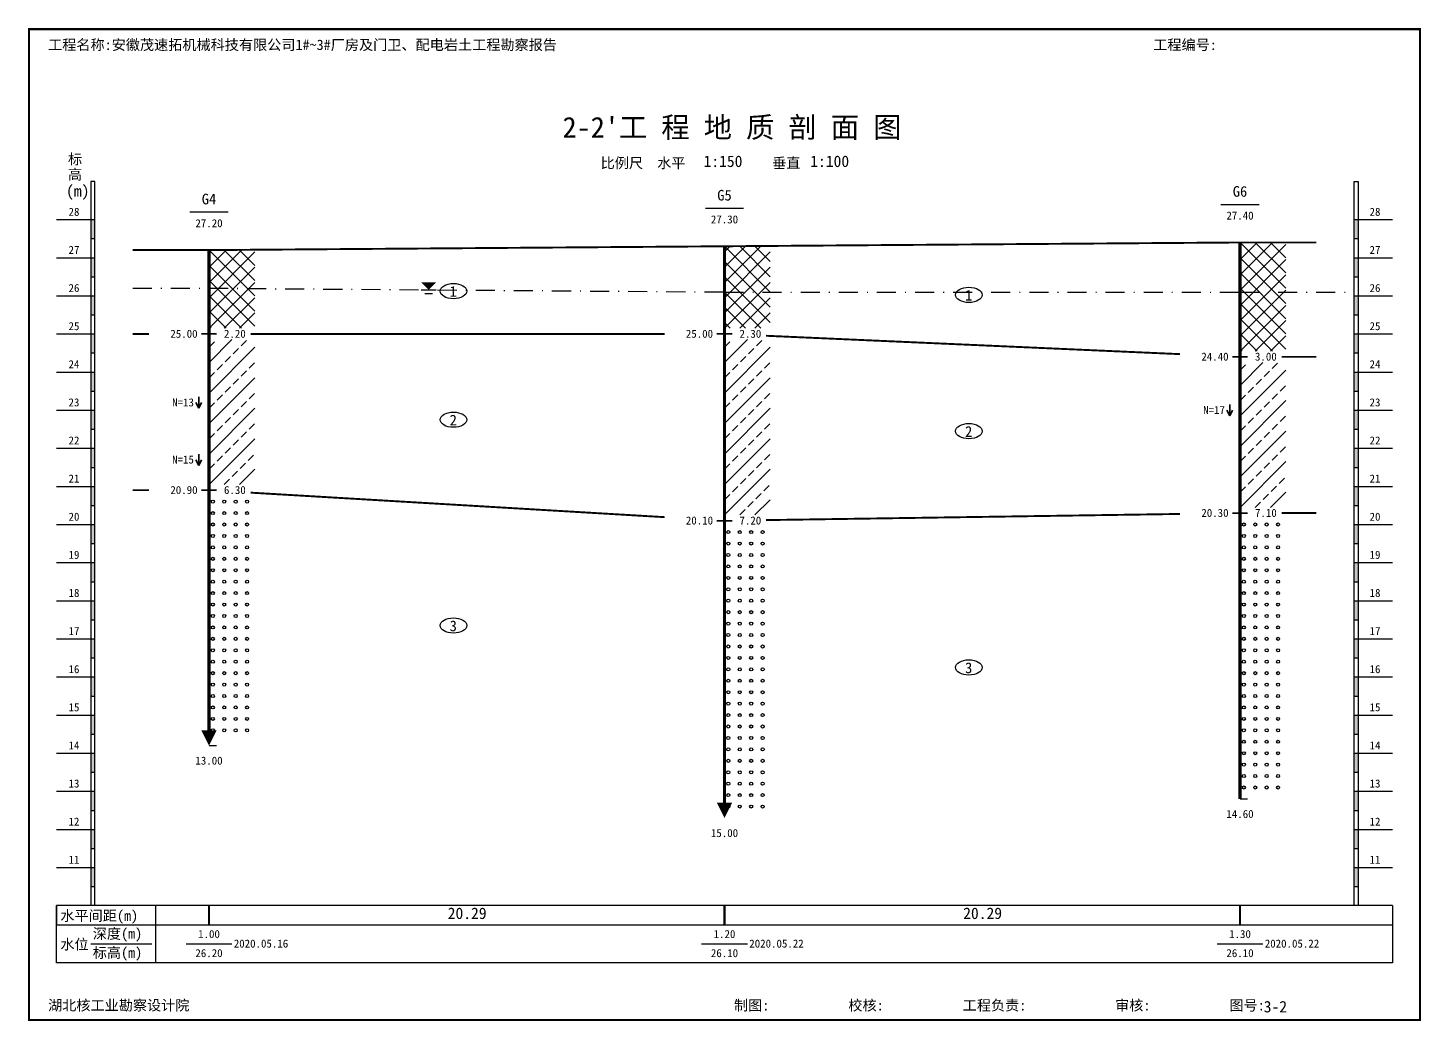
# Model space of a CAD drawing. Extents: x 2025205 to 2402328, y -557483 to 329036.
# Drawn here: x 2333883 to 2337539, y 274556 to 277162 of the extents above; entities that cross this region are included whole.
import ezdxf
from ezdxf.enums import TextEntityAlignment as Align

# ---------------------------------------------------------------- set-up
doc = ezdxf.new("R2010")
doc.units = 0
doc.header["$LTSCALE"] = 1500
doc.header["$MEASUREMENT"] = 0
for name, color, linetype in [('1', 7, 'Continuous'), ('10', 7, 'Continuous'), ('3', 4, 'Continuous')]:
    doc.layers.add(name, color=color, linetype=linetype)
doc.layers.add('2', color=7, linetype='Continuous', lineweight=35, true_color=0x555555)
doc.styles.add('黑体', font='simhei.ttf', dxfattribs={"width": 0.6})

msp = doc.modelspace()

# ---------------------------------------------------------------- linework, layer by layer
for p, q in [((2334358.4, 276494.1), (2334443.4, 276579.1)), ((2334358.4, 276534.1), (2334403.4, 276579.1)), ((2334358.4, 276574.1), (2334363.4, 276579.1)), ((2334358.4, 276579.1), (2334478.4, 276459.1)), ((2334398.4, 276579.1), (2334478.4, 276499.1)), ((2334438.4, 276579.1), (2334478.4, 276539.1)), ((2335711.1, 276494.1), (2335806.1, 276589.1)), ((2335711.1, 276534.1), (2335766.1, 276589.1)), ((2335711.1, 276574.1), (2335726.1, 276589.1)), ((2335711.1, 276589.1), (2335831.1, 276469.1)), ((2335751.1, 276589.1), (2335831.1, 276509.1)), ((2335791.1, 276589.1), (2335831.1, 276549.1)), ((2337063.8, 276514.1), (2337148.8, 276599.1)), ((2337063.8, 276554.1), (2337108.8, 276599.1)), ((2337063.8, 276594.1), (2337068.8, 276599.1)), ((2337063.8, 276599.1), (2337183.8, 276479.1)), ((2337063.8, 276474.1), (2337183.8, 276594.1)), ((2337103.8, 276599.1), (2337183.8, 276519.1)), ((2337143.8, 276599.1), (2337183.8, 276559.1)), ((2334358.4, 276454.1), (2334478.4, 276574.1)), ((2335711.1, 276454.1), (2335831.1, 276574.1)), ((2335711.1, 276549.1), (2335831.1, 276429.1)), ((2337063.8, 276559.1), (2337183.8, 276439.1)), ((2337063.8, 276434.1), (2337183.8, 276554.1)), ((2334358.4, 276539.1), (2334478.4, 276419.1)), ((2334358.4, 276414.1), (2334478.4, 276534.1)), ((2335711.1, 276414.1), (2335831.1, 276534.1)), ((2335711.1, 276509.1), (2335831.1, 276389.1)), ((2337063.8, 276519.1), (2337183.8, 276399.1)), ((2337063.8, 276394.1), (2337183.8, 276514.1)), ((2334358.4, 276499.1), (2334478.4, 276379.1)), ((2334358.4, 276374.1), (2334478.4, 276494.1)), ((2335711.1, 276374.1), (2335831.1, 276494.1)), ((2335711.1, 276469.1), (2335806.1, 276374.1)), ((2337063.8, 276479.1), (2337183.8, 276359.1)), ((2337063.8, 276354.1), (2337183.8, 276474.1)), ((2334358.4, 276459.1), (2334443.4, 276374.1)), ((2334398.4, 276374.1), (2334478.4, 276454.1)), ((2335751.1, 276374.1), (2335831.1, 276454.1)), ((2337063.8, 276439.1), (2337183.8, 276319.1)), ((2337063.8, 276314.1), (2337183.8, 276434.1)), ((2334358.4, 276419.1), (2334403.4, 276374.1)), ((2334438.4, 276374.1), (2334478.4, 276414.1)), ((2335711.1, 276429.1), (2335766.1, 276374.1)), ((2335791.1, 276374.1), (2335831.1, 276414.1)), ((2337063.8, 276399.1), (2337148.8, 276314.1)), ((2337103.8, 276314.1), (2337183.8, 276394.1)), ((2334358.4, 276379.1), (2334363.4, 276374.1)), ((2335711.1, 276389.1), (2335726.1, 276374.1)), ((2337063.8, 276359.1), (2337108.8, 276314.1)), ((2334358.4, 276284.1), (2334418.4, 276344.1)), ((2334358.4, 276324.1), (2334372.4, 276338.1)), ((2334358.4, 276204.1), (2334478.4, 276324.1)), ((2334421.4, 276307.1), (2334435.4, 276321.1)), ((2334442.4, 276328.1), (2334456.4, 276342.1)), ((2335711.1, 276284.1), (2335771.1, 276344.1)), ((2335711.1, 276324.1), (2335725.1, 276338.1)), ((2335711.1, 276204.1), (2335831.1, 276324.1)), ((2335774.1, 276307.1), (2335788.1, 276321.1)), ((2335795.1, 276328.1), (2335809.1, 276342.1)), ((2337143.8, 276314.1), (2337183.8, 276354.1)), ((2334400.4, 276286.1), (2334414.4, 276300.1)), ((2335753.1, 276286.1), (2335767.1, 276300.1)), ((2337063.8, 276319.1), (2337068.8, 276314.1)), ((2337063.8, 276224.1), (2337123.8, 276284.1)), ((2334358.4, 276244.1), (2334372.4, 276258.1)), ((2334379.4, 276265.1), (2334393.4, 276279.1)), ((2334442.4, 276248.1), (2334456.4, 276262.1)), ((2334463.4, 276269.1), (2334477.4, 276283.1)), ((2335711.1, 276244.1), (2335725.1, 276258.1)), ((2335732.1, 276265.1), (2335746.1, 276279.1)), ((2335795.1, 276248.1), (2335809.1, 276262.1)), ((2335816.1, 276269.1), (2335830.1, 276283.1)), ((2337063.8, 276264.1), (2337077.8, 276278.1)), ((2337063.8, 276144.1), (2337183.8, 276264.1)), ((2337126.8, 276247.1), (2337140.8, 276261.1)), ((2337147.8, 276268.1), (2337161.8, 276282.1)), ((2334358.4, 276124.1), (2334478.4, 276244.1)), ((2334400.4, 276206.1), (2334414.4, 276220.1)), ((2334421.4, 276227.1), (2334435.4, 276241.1)), ((2335711.1, 276124.1), (2335831.1, 276244.1)), ((2335753.1, 276206.1), (2335767.1, 276220.1)), ((2335774.1, 276227.1), (2335788.1, 276241.1)), ((2337084.8, 276205.1), (2337098.8, 276219.1)), ((2337105.8, 276226.1), (2337119.8, 276240.1)), ((2337168.8, 276209.1), (2337182.8, 276223.1)), ((2334358.4, 276164.1), (2334372.4, 276178.1)), ((2334379.4, 276185.1), (2334393.4, 276199.1)), ((2334442.4, 276168.1), (2334456.4, 276182.1)), ((2334463.4, 276189.1), (2334477.4, 276203.1)), ((2335711.1, 276164.1), (2335725.1, 276178.1)), ((2335732.1, 276185.1), (2335746.1, 276199.1)), ((2335795.1, 276168.1), (2335809.1, 276182.1)), ((2335816.1, 276189.1), (2335830.1, 276203.1)), ((2337063.8, 276184.1), (2337077.8, 276198.1)), ((2337063.8, 276064.1), (2337183.8, 276184.1)), ((2337126.8, 276167.1), (2337140.8, 276181.1)), ((2337147.8, 276188.1), (2337161.8, 276202.1)), ((2334358.4, 276044.1), (2334478.4, 276164.1)), ((2334400.4, 276126.1), (2334414.4, 276140.1)), ((2334421.4, 276147.1), (2334435.4, 276161.1)), ((2335711.1, 276044.1), (2335831.1, 276164.1)), ((2335753.1, 276126.1), (2335767.1, 276140.1)), ((2335774.1, 276147.1), (2335788.1, 276161.1)), ((2337084.8, 276125.1), (2337098.8, 276139.1)), ((2337105.8, 276146.1), (2337119.8, 276160.1)), ((2337168.8, 276129.1), (2337182.8, 276143.1)), ((2334379.4, 276105.1), (2334393.4, 276119.1)), ((2334442.4, 276088.1), (2334456.4, 276102.1)), ((2334463.4, 276109.1), (2334477.4, 276123.1)), ((2335732.1, 276105.1), (2335746.1, 276119.1)), ((2335795.1, 276088.1), (2335809.1, 276102.1)), ((2335816.1, 276109.1), (2335830.1, 276123.1)), ((2337063.8, 276104.1), (2337077.8, 276118.1)), ((2337063.8, 275984.1), (2337183.8, 276104.1)), ((2337126.8, 276087.1), (2337140.8, 276101.1)), ((2337147.8, 276108.1), (2337161.8, 276122.1)), ((2334358.4, 276084.1), (2334372.4, 276098.1)), ((2334358.4, 275964.1), (2334478.4, 276084.1)), ((2334421.4, 276067.1), (2334435.4, 276081.1)), ((2335711.1, 276084.1), (2335725.1, 276098.1)), ((2335711.1, 275964.1), (2335831.1, 276084.1)), ((2335774.1, 276067.1), (2335788.1, 276081.1)), ((2337105.8, 276066.1), (2337119.8, 276080.1)), ((2334379.4, 276025.1), (2334393.4, 276039.1)), ((2334400.4, 276046.1), (2334414.4, 276060.1)), ((2334461.4, 276027.1), (2334475.4, 276041.1)), ((2335732.1, 276025.1), (2335746.1, 276039.1)), ((2335753.1, 276046.1), (2335767.1, 276060.1)), ((2335816.1, 276029.1), (2335830.1, 276043.1)), ((2337063.8, 276024.1), (2337077.8, 276038.1)), ((2337084.8, 276045.1), (2337098.8, 276059.1)), ((2337147.8, 276028.1), (2337161.8, 276042.1)), ((2337168.8, 276049.1), (2337182.8, 276063.1)), ((2334358.4, 276004.1), (2334372.4, 276018.1)), ((2334419.4, 275985.1), (2334433.4, 275999.1)), ((2334438.4, 275964.1), (2334478.4, 276004.1)), ((2334440.4, 276006.1), (2334454.4, 276020.1)), ((2335711.1, 276004.1), (2335725.1, 276018.1)), ((2335711.1, 275884.1), (2335831.1, 276004.1)), ((2335774.1, 275987.1), (2335788.1, 276001.1)), ((2335795.1, 276008.1), (2335809.1, 276022.1)), ((2337063.8, 275904.1), (2337183.8, 276024.1)), ((2337105.8, 275986.1), (2337119.8, 276000.1)), ((2337126.8, 276007.1), (2337140.8, 276021.1)), ((2334398.4, 275964.1), (2334412.4, 275978.1)), ((2335732.1, 275945.1), (2335746.1, 275959.1)), ((2335753.1, 275966.1), (2335767.1, 275980.1)), ((2335814.1, 275947.1), (2335828.1, 275961.1)), ((2337063.8, 275944.1), (2337077.8, 275958.1)), ((2337084.8, 275965.1), (2337098.8, 275979.1)), ((2337145.8, 275946.1), (2337159.8, 275960.1)), ((2337166.8, 275967.1), (2337180.8, 275981.1)), ((2335711.1, 275924.1), (2335725.1, 275938.1)), ((2335772.1, 275905.1), (2335786.1, 275919.1)), ((2335791.1, 275884.1), (2335831.1, 275924.1)), ((2335793.1, 275926.1), (2335807.1, 275940.1)), ((2337124.8, 275925.1), (2337138.8, 275939.1)), ((2337143.8, 275904.1), (2337183.8, 275944.1)), ((2335751.1, 275884.1), (2335765.1, 275898.1)), ((2337103.8, 275904.1), (2337117.8, 275918.1))]:
    msp.add_line(p, q)
for centre in [(2334368.4, 275919.1), (2334398.4, 275919.1), (2334428.4, 275919.1), (2334458.4, 275919.1), (2334368.4, 275889.1), (2334398.4, 275889.1), (2334428.4, 275889.1), (2334458.4, 275889.1), (2334368.4, 275859.1), (2334398.4, 275859.1), (2334428.4, 275859.1), (2334458.4, 275859.1), (2337073.8, 275859.1), (2337103.8, 275859.1), (2337133.8, 275859.1), (2337163.8, 275859.1), (2334368.4, 275829.1), (2334398.4, 275829.1), (2334428.4, 275829.1), (2334458.4, 275829.1), (2335721.1, 275839.1), (2335721.1, 275809.1), (2335751.1, 275839.1), (2335751.1, 275809.1), (2335781.1, 275839.1), (2335781.1, 275809.1), (2335811.1, 275839.1), (2335811.1, 275809.1), (2337073.8, 275829.1), (2337103.8, 275829.1), (2337133.8, 275829.1), (2337163.8, 275829.1), (2334368.4, 275799.1), (2334368.4, 275769.1), (2334398.4, 275799.1), (2334398.4, 275769.1), (2334428.4, 275799.1), (2334428.4, 275769.1), (2334458.4, 275799.1), (2334458.4, 275769.1), (2335721.1, 275779.1), (2335751.1, 275779.1), (2335781.1, 275779.1), (2335811.1, 275779.1), (2337073.8, 275799.1), (2337073.8, 275769.1), (2337103.8, 275799.1), (2337103.8, 275769.1), (2337133.8, 275799.1), (2337133.8, 275769.1), (2337163.8, 275799.1), (2337163.8, 275769.1), (2334368.4, 275739.1), (2334398.4, 275739.1), (2334428.4, 275739.1), (2334458.4, 275739.1), (2335721.1, 275749.1), (2335751.1, 275749.1), (2335781.1, 275749.1), (2335811.1, 275749.1), (2337073.8, 275739.1), (2337103.8, 275739.1), (2337133.8, 275739.1), (2337163.8, 275739.1), (2334368.4, 275709.1), (2334398.4, 275709.1), (2334428.4, 275709.1), (2334458.4, 275709.1), (2335721.1, 275719.1), (2335751.1, 275719.1), (2335781.1, 275719.1), (2335811.1, 275719.1), (2337073.8, 275709.1), (2337103.8, 275709.1), (2337133.8, 275709.1), (2337163.8, 275709.1), (2334368.4, 275679.1), (2334398.4, 275679.1), (2334428.4, 275679.1), (2334458.4, 275679.1), (2335721.1, 275689.1), (2335721.1, 275659.1), (2335751.1, 275689.1), (2335751.1, 275659.1), (2335781.1, 275689.1), (2335781.1, 275659.1), (2335811.1, 275689.1), (2335811.1, 275659.1), (2337073.8, 275679.1), (2337103.8, 275679.1), (2337133.8, 275679.1), (2337163.8, 275679.1), (2334368.4, 275649.1), (2334398.4, 275649.1), (2334428.4, 275649.1), (2334458.4, 275649.1), (2335721.1, 275629.1), (2335751.1, 275629.1), (2335781.1, 275629.1), (2335811.1, 275629.1), (2337073.8, 275649.1), (2337103.8, 275649.1), (2337133.8, 275649.1), (2337163.8, 275649.1), (2334368.4, 275619.1), (2334368.4, 275589.1), (2334398.4, 275619.1), (2334398.4, 275589.1), (2334428.4, 275619.1), (2334428.4, 275589.1), (2334458.4, 275619.1), (2334458.4, 275589.1), (2335721.1, 275599.1), (2335751.1, 275599.1), (2335781.1, 275599.1), (2335811.1, 275599.1), (2337073.8, 275619.1), (2337073.8, 275589.1), (2337103.8, 275619.1), (2337103.8, 275589.1), (2337133.8, 275619.1), (2337133.8, 275589.1), (2337163.8, 275619.1), (2337163.8, 275589.1), (2334368.4, 275559.1), (2334398.4, 275559.1), (2334428.4, 275559.1), (2334458.4, 275559.1), (2335721.1, 275569.1), (2335751.1, 275569.1), (2335781.1, 275569.1), (2335811.1, 275569.1), (2337073.8, 275559.1), (2337103.8, 275559.1), (2337133.8, 275559.1), (2337163.8, 275559.1), (2334368.4, 275529.1), (2334398.4, 275529.1), (2334428.4, 275529.1), (2334458.4, 275529.1), (2335721.1, 275539.1), (2335751.1, 275539.1), (2335781.1, 275539.1), (2335811.1, 275539.1), (2337073.8, 275529.1), (2337103.8, 275529.1), (2337133.8, 275529.1), (2337163.8, 275529.1), (2334368.4, 275499.1), (2334398.4, 275499.1), (2334428.4, 275499.1), (2334458.4, 275499.1), (2335721.1, 275509.1), (2335721.1, 275479.1), (2335751.1, 275509.1), (2335751.1, 275479.1), (2335781.1, 275509.1), (2335781.1, 275479.1), (2335811.1, 275509.1), (2335811.1, 275479.1), (2337073.8, 275499.1), (2337103.8, 275499.1), (2337133.8, 275499.1), (2337163.8, 275499.1), (2334368.4, 275469.1), (2334368.4, 275439.1), (2334398.4, 275469.1), (2334398.4, 275439.1), (2334428.4, 275469.1), (2334428.4, 275439.1), (2334458.4, 275469.1), (2334458.4, 275439.1), (2335721.1, 275449.1), (2335751.1, 275449.1), (2335781.1, 275449.1), (2335811.1, 275449.1), (2337073.8, 275469.1), (2337073.8, 275439.1), (2337103.8, 275469.1), (2337103.8, 275439.1), (2337133.8, 275469.1), (2337133.8, 275439.1), (2337163.8, 275469.1), (2337163.8, 275439.1), (2334368.4, 275409.1), (2334398.4, 275409.1), (2334428.4, 275409.1), (2334458.4, 275409.1), (2335721.1, 275419.1), (2335751.1, 275419.1), (2335781.1, 275419.1), (2335811.1, 275419.1), (2337073.8, 275409.1), (2337103.8, 275409.1), (2337133.8, 275409.1), (2337163.8, 275409.1), (2334368.4, 275379.1), (2334398.4, 275379.1), (2334428.4, 275379.1), (2334458.4, 275379.1), (2335721.1, 275389.1), (2335751.1, 275389.1), (2335781.1, 275389.1), (2335811.1, 275389.1), (2337073.8, 275379.1), (2337103.8, 275379.1), (2337133.8, 275379.1), (2337163.8, 275379.1), (2334368.4, 275349.1), (2334398.4, 275349.1), (2334428.4, 275349.1), (2334458.4, 275349.1), (2335721.1, 275359.1), (2335751.1, 275359.1), (2335781.1, 275359.1), (2335811.1, 275359.1), (2337073.8, 275349.1), (2337103.8, 275349.1), (2337133.8, 275349.1), (2337163.8, 275349.1), (2334368.4, 275319.1), (2334398.4, 275319.1), (2334428.4, 275319.1), (2334458.4, 275319.1), (2335721.1, 275329.1), (2335721.1, 275299.1), (2335751.1, 275329.1), (2335751.1, 275299.1), (2335781.1, 275329.1), (2335781.1, 275299.1), (2335811.1, 275329.1), (2335811.1, 275299.1), (2337073.8, 275319.1), (2337103.8, 275319.1), (2337133.8, 275319.1), (2337163.8, 275319.1), (2335721.1, 275269.1), (2335751.1, 275269.1), (2335781.1, 275269.1), (2335811.1, 275269.1), (2337073.8, 275289.1), (2337073.8, 275259.1), (2337103.8, 275289.1), (2337103.8, 275259.1), (2337133.8, 275289.1), (2337133.8, 275259.1), (2337163.8, 275289.1), (2337163.8, 275259.1), (2335721.1, 275239.1), (2335751.1, 275239.1), (2335781.1, 275239.1), (2335811.1, 275239.1), (2337073.8, 275229.1), (2337103.8, 275229.1), (2337133.8, 275229.1), (2337163.8, 275229.1), (2335721.1, 275209.1), (2335751.1, 275209.1), (2335781.1, 275209.1), (2335811.1, 275209.1), (2337073.8, 275199.1), (2337103.8, 275199.1), (2337133.8, 275199.1), (2337163.8, 275199.1), (2335721.1, 275179.1), (2335721.1, 275149.1), (2335751.1, 275179.1), (2335751.1, 275149.1), (2335781.1, 275179.1), (2335781.1, 275149.1), (2335811.1, 275179.1), (2335811.1, 275149.1), (2337073.8, 275169.1), (2337103.8, 275169.1), (2337133.8, 275169.1), (2337163.8, 275169.1), (2335721.1, 275119.1), (2335751.1, 275119.1), (2335781.1, 275119.1), (2335811.1, 275119.1)]:
    msp.add_circle(centre, 4)
at = {"layer": '1'}
for p, q in [((2334058.4, 276759.1), (2334048.4, 276759.1)), ((2334048.4, 276759.1), (2334048.4, 274859.1)), ((2334058.4, 274859.1), (2334058.4, 276759.1)), ((2337363.8, 274859.1), (2337363.8, 276759.1)), ((2337363.8, 276759.1), (2337373.8, 276759.1)), ((2337373.8, 276759.1), (2337373.8, 274859.1)), ((2335661.1, 276689.1), (2335761.1, 276689.1)), ((2337013.8, 276699.1), (2337113.8, 276699.1)), ((2333958.4, 276659.1), (2334058.4, 276659.1)), ((2334308.4, 276679.1), (2334408.4, 276679.1)), ((2337363.8, 276659.1), (2337463.8, 276659.1)), ((2334048.4, 276609.1), (2334058.4, 276609.1)), ((2337363.8, 276609.1), (2337373.8, 276609.1)), ((2333958.4, 276559.1), (2334058.4, 276559.1)), ((2337363.8, 276559.1), (2337463.8, 276559.1)), ((2334048.4, 276509.1), (2334058.4, 276509.1)), ((2337363.8, 276509.1), (2337373.8, 276509.1)), ((2333958.4, 276459.1), (2334058.4, 276459.1)), ((2337363.8, 276459.1), (2337463.8, 276459.1)), ((2334048.4, 276409.1), (2334058.4, 276409.1)), ((2337363.8, 276409.1), (2337373.8, 276409.1)), ((2333958.4, 276359.1), (2334058.4, 276359.1)), ((2337363.8, 276359.1), (2337463.8, 276359.1)), ((2334048.4, 276309.1), (2334058.4, 276309.1)), ((2337363.8, 276309.1), (2337373.8, 276309.1)), ((2333958.4, 276259.1), (2334058.4, 276259.1)), ((2337363.8, 276259.1), (2337463.8, 276259.1)), ((2334048.4, 276209.1), (2334058.4, 276209.1)), ((2337363.8, 276209.1), (2337373.8, 276209.1)), ((2333958.4, 276159.1), (2334058.4, 276159.1)), ((2337363.8, 276159.1), (2337463.8, 276159.1)), ((2334048.4, 276109.1), (2334058.4, 276109.1)), ((2337363.8, 276109.1), (2337373.8, 276109.1)), ((2333958.4, 276059.1), (2334058.4, 276059.1)), ((2337363.8, 276059.1), (2337463.8, 276059.1)), ((2334048.4, 276009.1), (2334058.4, 276009.1)), ((2337363.8, 276009.1), (2337373.8, 276009.1)), ((2333958.4, 275959.1), (2334058.4, 275959.1)), ((2337363.8, 275959.1), (2337463.8, 275959.1)), ((2334048.4, 275909.1), (2334058.4, 275909.1)), ((2337363.8, 275909.1), (2337373.8, 275909.1)), ((2333958.4, 275859.1), (2334058.4, 275859.1)), ((2337363.8, 275859.1), (2337463.8, 275859.1)), ((2334048.4, 275809.1), (2334058.4, 275809.1)), ((2337363.8, 275809.1), (2337373.8, 275809.1)), ((2333958.4, 275759.1), (2334058.4, 275759.1)), ((2337363.8, 275759.1), (2337463.8, 275759.1)), ((2334048.4, 275709.1), (2334058.4, 275709.1)), ((2337363.8, 275709.1), (2337373.8, 275709.1)), ((2333958.4, 275659.1), (2334058.4, 275659.1)), ((2337363.8, 275659.1), (2337463.8, 275659.1)), ((2334048.4, 275609.1), (2334058.4, 275609.1)), ((2337363.8, 275609.1), (2337373.8, 275609.1)), ((2333958.4, 275559.1), (2334058.4, 275559.1)), ((2337363.8, 275559.1), (2337463.8, 275559.1)), ((2334048.4, 275509.1), (2334058.4, 275509.1)), ((2337363.8, 275509.1), (2337373.8, 275509.1)), ((2333958.4, 275459.1), (2334058.4, 275459.1)), ((2337363.8, 275459.1), (2337463.8, 275459.1)), ((2334048.4, 275409.1), (2334058.4, 275409.1)), ((2337363.8, 275409.1), (2337373.8, 275409.1)), ((2333958.4, 275359.1), (2334058.4, 275359.1)), ((2337363.8, 275359.1), (2337463.8, 275359.1)), ((2334048.4, 275309.1), (2334058.4, 275309.1)), ((2337363.8, 275309.1), (2337373.8, 275309.1)), ((2334358.4, 275279.1), (2334378.4, 275279.1)), ((2333958.4, 275259.1), (2334058.4, 275259.1)), ((2337363.8, 275259.1), (2337463.8, 275259.1)), ((2334048.4, 275209.1), (2334058.4, 275209.1)), ((2337363.8, 275209.1), (2337373.8, 275209.1)), ((2333958.4, 275159.1), (2334058.4, 275159.1)), ((2337363.8, 275159.1), (2337463.8, 275159.1)), ((2337063.8, 275139.1), (2337083.8, 275139.1)), ((2334048.4, 275109.1), (2334058.4, 275109.1)), ((2337363.8, 275109.1), (2337373.8, 275109.1)), ((2333958.4, 275059.1), (2334058.4, 275059.1)), ((2337363.8, 275059.1), (2337463.8, 275059.1)), ((2334048.4, 275009.1), (2334058.4, 275009.1)), ((2337363.8, 275009.1), (2337373.8, 275009.1)), ((2333958.4, 274959.1), (2334058.4, 274959.1)), ((2337363.8, 274959.1), (2337463.8, 274959.1)), ((2334048.4, 274909.1), (2334058.4, 274909.1)), ((2337363.8, 274909.1), (2337373.8, 274909.1)), ((2337463.8, 274859.1), (2333958.4, 274859.1)), ((2333958.4, 274859.1), (2333958.4, 274809.1)), ((2333958.4, 274709.1), (2333958.4, 274859.1)), ((2334218.4, 274859.1), (2334218.4, 274709.1)), ((2337463.8, 274859.1), (2337463.8, 274709.1)), ((2333958.4, 274809.1), (2337463.8, 274809.1)), ((2337463.8, 274809.1), (2337463.8, 274709.1)), ((2334048.4, 274759.1), (2334208.4, 274759.1)), ((2334298.4, 274759.1), (2334418.4, 274759.1)), ((2335651.1, 274759.1), (2335771.1, 274759.1)), ((2337003.8, 274759.1), (2337123.8, 274759.1)), ((2337463.8, 274709.1), (2333958.4, 274709.1))]:
    msp.add_line(p, q, dxfattribs=at)
for points, const_width in [([(2333886.1, 274559.1), (2337536.1, 274559.1), (2337536.1, 277159.1), (2333886.1, 277159.1), (2333886.1, 274559.1)], 6), ([(2334358.4, 276579.1), (2334358.4, 275319.1)], 8), ([(2335711.1, 276589.1), (2335711.1, 275129.1)], 8), ([(2337063.8, 276599.1), (2337063.8, 275139.1)], 8), ([(2334358.4, 274859.1), (2334358.4, 274809.1)], 6), ([(2335711.1, 274859.1), (2335711.1, 274809.1)], 6), ([(2337063.8, 274859.1), (2337063.8, 274809.1)], 6)]:
    msp.add_lwpolyline(points, dxfattribs=dict(at, const_width=const_width))
for points in [[(2334048.4, 276659.1), (2334058.4, 276659.1), (2334048.4, 276609.1), (2334058.4, 276609.1)], [(2337363.8, 276659.1), (2337373.8, 276659.1), (2337363.8, 276609.1), (2337373.8, 276609.1)], [(2334048.4, 276559.1), (2334058.4, 276559.1), (2334048.4, 276509.1), (2334058.4, 276509.1)], [(2337363.8, 276559.1), (2337373.8, 276559.1), (2337363.8, 276509.1), (2337373.8, 276509.1)], [(2334048.4, 276459.1), (2334058.4, 276459.1), (2334048.4, 276409.1), (2334058.4, 276409.1)], [(2337363.8, 276459.1), (2337373.8, 276459.1), (2337363.8, 276409.1), (2337373.8, 276409.1)], [(2334048.4, 276359.1), (2334058.4, 276359.1), (2334048.4, 276309.1), (2334058.4, 276309.1)], [(2337363.8, 276359.1), (2337373.8, 276359.1), (2337363.8, 276309.1), (2337373.8, 276309.1)], [(2334048.4, 276259.1), (2334058.4, 276259.1), (2334048.4, 276209.1), (2334058.4, 276209.1)], [(2337363.8, 276259.1), (2337373.8, 276259.1), (2337363.8, 276209.1), (2337373.8, 276209.1)], [(2334048.4, 276159.1), (2334058.4, 276159.1), (2334048.4, 276109.1), (2334058.4, 276109.1)], [(2337363.8, 276159.1), (2337373.8, 276159.1), (2337363.8, 276109.1), (2337373.8, 276109.1)], [(2334048.4, 276059.1), (2334058.4, 276059.1), (2334048.4, 276009.1), (2334058.4, 276009.1)], [(2337363.8, 276059.1), (2337373.8, 276059.1), (2337363.8, 276009.1), (2337373.8, 276009.1)], [(2334048.4, 275959.1), (2334058.4, 275959.1), (2334048.4, 275909.1), (2334058.4, 275909.1)], [(2337363.8, 275959.1), (2337373.8, 275959.1), (2337363.8, 275909.1), (2337373.8, 275909.1)], [(2334048.4, 275859.1), (2334058.4, 275859.1), (2334048.4, 275809.1), (2334058.4, 275809.1)], [(2337363.8, 275859.1), (2337373.8, 275859.1), (2337363.8, 275809.1), (2337373.8, 275809.1)], [(2334048.4, 275759.1), (2334058.4, 275759.1), (2334048.4, 275709.1), (2334058.4, 275709.1)], [(2337363.8, 275759.1), (2337373.8, 275759.1), (2337363.8, 275709.1), (2337373.8, 275709.1)], [(2334048.4, 275659.1), (2334058.4, 275659.1), (2334048.4, 275609.1), (2334058.4, 275609.1)], [(2337363.8, 275659.1), (2337373.8, 275659.1), (2337363.8, 275609.1), (2337373.8, 275609.1)], [(2334048.4, 275559.1), (2334058.4, 275559.1), (2334048.4, 275509.1), (2334058.4, 275509.1)], [(2337363.8, 275559.1), (2337373.8, 275559.1), (2337363.8, 275509.1), (2337373.8, 275509.1)], [(2334048.4, 275459.1), (2334058.4, 275459.1), (2334048.4, 275409.1), (2334058.4, 275409.1)], [(2337363.8, 275459.1), (2337373.8, 275459.1), (2337363.8, 275409.1), (2337373.8, 275409.1)], [(2334048.4, 275359.1), (2334058.4, 275359.1), (2334048.4, 275309.1), (2334058.4, 275309.1)], [(2337363.8, 275359.1), (2337373.8, 275359.1), (2337363.8, 275309.1), (2337373.8, 275309.1)], [(2334338.4, 275319.1), (2334378.4, 275319.1), (2334358.4, 275279.1)], [(2334048.4, 275259.1), (2334058.4, 275259.1), (2334048.4, 275209.1), (2334058.4, 275209.1)], [(2337363.8, 275259.1), (2337373.8, 275259.1), (2337363.8, 275209.1), (2337373.8, 275209.1)], [(2334048.4, 275159.1), (2334058.4, 275159.1), (2334048.4, 275109.1), (2334058.4, 275109.1)], [(2337363.8, 275159.1), (2337373.8, 275159.1), (2337363.8, 275109.1), (2337373.8, 275109.1)], [(2335691.1, 275129.1), (2335731.1, 275129.1), (2335711.1, 275089.1)], [(2334048.4, 275059.1), (2334058.4, 275059.1), (2334048.4, 275009.1), (2334058.4, 275009.1)], [(2337363.8, 275059.1), (2337373.8, 275059.1), (2337363.8, 275009.1), (2337373.8, 275009.1)], [(2334048.4, 274959.1), (2334058.4, 274959.1), (2334048.4, 274909.1), (2334058.4, 274909.1)], [(2337363.8, 274959.1), (2337373.8, 274959.1), (2337363.8, 274909.1), (2337373.8, 274909.1)]]:
    msp.add_solid(points, dxfattribs=at)
at = {"layer": '10'}
for p, q in [((2334158.4, 276479.1), (2334208.4, 276479.1)), ((2334232.4, 276479.1), (2334234.4, 276479.1)), ((2334258.4, 276479.1), (2334308.4, 276479.1)), ((2334332.4, 276479.1), (2334334.4, 276479.1)), ((2334358.4, 276479.1), (2334408.4, 276479.1)), ((2334358.4, 276479.1), (2334408.4, 276478.8)), ((2334432.4, 276479.1), (2334434.4, 276479.1)), ((2334432.4, 276478.6), (2334434.4, 276478.6)), ((2334458.4, 276478.4), (2334508.4, 276478)), ((2334532.4, 276477.8), (2334534.4, 276477.8)), ((2334558.4, 276477.7), (2334608.4, 276477.3)), ((2334632.4, 276477.1), (2334634.4, 276477.1)), ((2334658.4, 276476.9), (2334708.4, 276476.5)), ((2334732.4, 276476.4), (2334734.4, 276476.4)), ((2334758.4, 276476.2), (2334808.4, 276475.8)), ((2334832.4, 276475.6), (2334834.4, 276475.6)), ((2334858.4, 276475.4), (2334908.4, 276475.1)), ((2334914.8, 276474.9), (2334954.8, 276474.9)), ((2334932.4, 276474.9), (2334934.4, 276474.9)), ((2334958.4, 276474.7), (2335008.4, 276474.3)), ((2335032.4, 276474.2), (2335034.4, 276474.2)), ((2335058.4, 276474), (2335108.4, 276473.6)), ((2335132.4, 276473.4), (2335134.4, 276473.4)), ((2335158.4, 276473.2), (2335208.4, 276472.8)), ((2335232.4, 276472.7), (2335234.4, 276472.7)), ((2335258.4, 276472.5), (2335308.4, 276472.1)), ((2335332.4, 276471.9), (2335334.4, 276471.9)), ((2335358.4, 276471.7), (2335408.4, 276471.4)), ((2335432.4, 276471.2), (2335434.4, 276471.2)), ((2335458.4, 276471), (2335508.4, 276470.6)), ((2335532.4, 276470.5), (2335534.4, 276470.5)), ((2335558.4, 276470.3), (2335608.4, 276469.9)), ((2335632.4, 276469.7), (2335634.4, 276469.7)), ((2335658.4, 276469.5), (2335708.4, 276469.2)), ((2335711.1, 276469.1), (2335761.1, 276469.1)), ((2335732.4, 276469), (2335734.4, 276469)), ((2335785.1, 276469.1), (2335787.1, 276469.1)), ((2335811.1, 276469.1), (2335861.1, 276469.1)), ((2335885.1, 276469.1), (2335887.1, 276469.1)), ((2335911.1, 276469.1), (2335961.1, 276469.1)), ((2335985.1, 276469.1), (2335987.1, 276469.1)), ((2336011.1, 276469.1), (2336061.1, 276469.1)), ((2336085.1, 276469.1), (2336087.1, 276469.1)), ((2336111.1, 276469.1), (2336161.1, 276469.1)), ((2336185.1, 276469.1), (2336187.1, 276469.1)), ((2336211.1, 276469.1), (2336261.1, 276469.1)), ((2336285.1, 276469.1), (2336287.1, 276469.1)), ((2336311.1, 276469.1), (2336361.1, 276469.1)), ((2336385.1, 276469.1), (2336387.1, 276469.1)), ((2336411.1, 276469.1), (2336461.1, 276469.1)), ((2336485.1, 276469.1), (2336487.1, 276469.1)), ((2336511.1, 276469.1), (2336561.1, 276469.1)), ((2336585.1, 276469.1), (2336587.1, 276469.1)), ((2336611.1, 276469.1), (2336661.1, 276469.1)), ((2336685.1, 276469.1), (2336687.1, 276469.1)), ((2336711.1, 276469.1), (2336761.1, 276469.1)), ((2336785.1, 276469.1), (2336787.1, 276469.1)), ((2336811.1, 276469.1), (2336861.1, 276469.1)), ((2336885.1, 276469.1), (2336887.1, 276469.1)), ((2336911.1, 276469.1), (2336961.1, 276469.1)), ((2336985.1, 276469.1), (2336987.1, 276469.1)), ((2337011.1, 276469.1), (2337061.1, 276469.1)), ((2337063.8, 276469.1), (2337113.8, 276469.1)), ((2337085.1, 276469.1), (2337087.1, 276469.1)), ((2337137.8, 276469.1), (2337139.8, 276469.1)), ((2337163.8, 276469.1), (2337213.8, 276469.1)), ((2337237.8, 276469.1), (2337239.8, 276469.1)), ((2337263.8, 276469.1), (2337313.8, 276469.1)), ((2337337.8, 276469.1), (2337339.8, 276469.1)), ((2334924.8, 276464.9), (2334944.8, 276464.9))]:
    msp.add_line(p, q, dxfattribs=at)
msp.add_solid([(2334914.8, 276494.9), (2334954.8, 276494.9), (2334934.8, 276474.9)], dxfattribs=at)
at = {"layer": '2'}
for p, q in [((2334338.4, 276359.1), (2334378.4, 276359.1)), ((2335691.1, 276359.1), (2335731.1, 276359.1)), ((2337043.8, 276299.1), (2337083.8, 276299.1)), ((2334323.9, 276179.1), (2334331.4, 276164.1)), ((2334331.4, 276194.1), (2334331.4, 276164.1)), ((2334331.4, 276164.1), (2334338.9, 276179.1)), ((2337029.3, 276159.1), (2337036.8, 276144.1)), ((2337036.8, 276174.1), (2337036.8, 276144.1)), ((2337036.8, 276144.1), (2337044.3, 276159.1)), ((2334323.9, 276029.1), (2334331.4, 276014.1)), ((2334331.4, 276044.1), (2334331.4, 276014.1)), ((2334331.4, 276014.1), (2334338.9, 276029.1)), ((2334338.4, 275949.1), (2334378.4, 275949.1)), ((2337043.8, 275889.1), (2337083.8, 275889.1)), ((2335691.1, 275869.1), (2335731.1, 275869.1))]:
    msp.add_line(p, q, dxfattribs=at)
at = {"layer": '3', "const_width": 5}
for points in [[(2334158.4, 276579.1), (2334358.4, 276579.1)], [(2334358.4, 276579.1), (2335711.1, 276589.1)], [(2335711.1, 276589.1), (2337063.8, 276599.1)], [(2337063.8, 276599.1), (2337263.8, 276599.1)], [(2334158.4, 276359.1), (2334201.3, 276359.1)], [(2334467.7, 276359.1), (2335554, 276359.1)], [(2335820.3, 276354.3), (2336906.7, 276306.1)], [(2337173, 276299.1), (2337263.8, 276299.1)], [(2334158.4, 275949.1), (2334201.3, 275949.1)], [(2334467.7, 275942.7), (2335554, 275878.4)], [(2335820.3, 275870.7), (2336906.7, 275886.8)], [(2337173, 275889.1), (2337263.8, 275889.1)]]:
    msp.add_lwpolyline(points, dxfattribs=at)
at = {"layer": '3'}
for centre in [(2334999.8, 276471.6), (2336352.4, 276461.6), (2334999.8, 276134.1), (2336352.4, 276104.1), (2334999.8, 275594.1), (2336352.4, 275484.1)]:
    msp.add_ellipse(centre, major_axis=(35, 0), ratio=0.571429, dxfattribs=at)

# ---------------------------------------------------------------- texts
at = {"layer": '1', "style": '黑体'}
for s, height, p in [('工程名称:安徽茂速拓机械科技有限公司1#~3#厂房及门卫、配电岩土工程勘察报告', 27.2, (2333936.1, 277104.1)), ('工程编号:', 27.2, (2336836.1, 277104.1)), ("2-2'工 程 地 质 剖 面 图", 54.4, (2335286.1, 276874.1)), ('标', 27.2, (2333988.4, 276804.1)), ('比例尺  水平', 27.2, (2335386.1, 276794.1)), ('1:150', 30, (2335656.1, 276797.1)), ('垂直', 27.2, (2335836.1, 276794.1)), ('1:100', 30, (2335936.1, 276797.1)), ('高', 27.2, (2333988.4, 276764.1)), ('(m)', 30, (2333983.4, 276719.1)), ('28', 21, (2337403.8, 276669.1)), ('27', 21, (2337403.8, 276569.1)), ('26', 21, (2337403.8, 276469.1)), ('25', 21, (2337403.8, 276369.1)), ('24', 21, (2337403.8, 276269.1)), ('23', 21, (2337403.8, 276169.1)), ('22', 21, (2337403.8, 276069.1)), ('21', 21, (2337403.8, 275969.1)), ('20', 21, (2337403.8, 275869.1)), ('19', 21, (2337403.8, 275769.1)), ('18', 21, (2337403.8, 275669.1)), ('17', 21, (2337403.8, 275569.1)), ('16', 21, (2337403.8, 275469.1)), ('15', 21, (2337403.8, 275369.1)), ('14', 21, (2337403.8, 275269.1)), ('13', 21, (2337403.8, 275169.1)), ('12', 21, (2337403.8, 275069.1)), ('11', 21, (2337403.8, 274969.1)), ('水平间距(m)', 27.2, (2333968.4, 274819.1)), ('20.29', 30, (2334984.8, 274824.1)), ('20.29', 30, (2336337.4, 274824.1)), ('深度(m)', 27.2, (2334053.4, 274772.1)), ('水位', 27.2, (2333968.4, 274744.1)), ('标高(m)', 27.2, (2334053.4, 274722.1)), ('2020.05.16', 21, (2334423.4, 274749.1)), ('2020.05.22', 21, (2335776.1, 274749.1)), ('2020.05.22', 21, (2337128.8, 274749.1)), ('湖北核工业勘察设计院', 27.2, (2333936.1, 274584.1)), ('制图:', 27.2, (2335736.1, 274584.1)), ('校核:', 27.2, (2336036.1, 274584.1)), ('工程负责:', 27.2, (2336336.1, 274584.1)), ('审核:', 27.2, (2336736.1, 274584.1)), ('图号:', 27.2, (2337036.1, 274584.1)), ('3-2', 30, (2337126.1, 274579.1))]:
    msp.add_text(s, height=height, dxfattribs=at).set_placement(p)
for s, height, p in [('G4', 28, (2334358.4, 276699.1)), ('G5', 28, (2335711.1, 276709.1)), ('G6', 28, (2337063.8, 276719.1)), ('27.20', 21, (2334358.4, 276639.1)), ('27.30', 21, (2335711.1, 276649.1)), ('27.40', 21, (2337063.8, 276659.1)), ('13.00', 21, (2334358.4, 275229.1)), ('14.60', 21, (2337063.8, 275089.1)), ('15.00', 21, (2335711.1, 275039.1)), ('1.00', 21, (2334358.4, 274774.1)), ('1.20', 21, (2335711.1, 274774.1)), ('1.30', 21, (2337063.8, 274774.1)), ('26.20', 21, (2334358.4, 274724.1)), ('26.10', 21, (2335711.1, 274724.1)), ('26.10', 21, (2337063.8, 274724.1))]:
    msp.add_text(s, height=height, dxfattribs=at).set_placement(p, align=Align.CENTER)
for s, p in [('28', (2334018.4, 276669.1)), ('27', (2334018.4, 276569.1)), ('26', (2334018.4, 276469.1)), ('25', (2334018.4, 276369.1)), ('24', (2334018.4, 276269.1)), ('23', (2334018.4, 276169.1)), ('22', (2334018.4, 276069.1)), ('21', (2334018.4, 275969.1)), ('20', (2334018.4, 275869.1)), ('19', (2334018.4, 275769.1)), ('18', (2334018.4, 275669.1)), ('17', (2334018.4, 275569.1)), ('16', (2334018.4, 275469.1)), ('15', (2334018.4, 275369.1)), ('14', (2334018.4, 275269.1)), ('13', (2334018.4, 275169.1)), ('12', (2334018.4, 275069.1)), ('11', (2334018.4, 274969.1))]:
    msp.add_text(s, height=21, dxfattribs=at).set_placement(p, align=Align.RIGHT)
at = {"layer": '2', "style": '黑体'}
for s, p in [('25.00', (2334328.4, 276349.1)), ('25.00', (2335681.1, 276349.1)), ('24.40', (2337033.8, 276289.1)), ('N=13', (2334318.9, 276169.1)), ('N=17', (2337024.3, 276149.1)), ('N=15', (2334318.9, 276019.1)), ('20.90', (2334328.4, 275939.1)), ('20.30', (2337033.8, 275879.1)), ('20.10', (2335681.1, 275859.1))]:
    msp.add_text(s, height=21, dxfattribs=at).set_placement(p, align=Align.RIGHT)
for s, p in [(' 2.20', (2334383.4, 276349.1)), (' 2.30', (2335736.1, 276349.1)), (' 3.00', (2337088.8, 276289.1)), (' 6.30', (2334383.4, 275939.1)), (' 7.10', (2337088.8, 275879.1)), (' 7.20', (2335736.1, 275859.1))]:
    msp.add_text(s, height=21, dxfattribs=at).set_placement(p)
at = {"layer": '3', "style": '黑体'}
for s, p in [('1', (2334989.8, 276456.6)), ('1', (2336342.4, 276446.6)), ('2', (2334989.8, 276119.1)), ('2', (2336342.4, 276089.1)), ('3', (2334989.8, 275579.1)), ('3', (2336342.4, 275469.1))]:
    msp.add_text(s, height=28, dxfattribs=at).set_placement(p)

doc.saveas('drawing.dxf')
